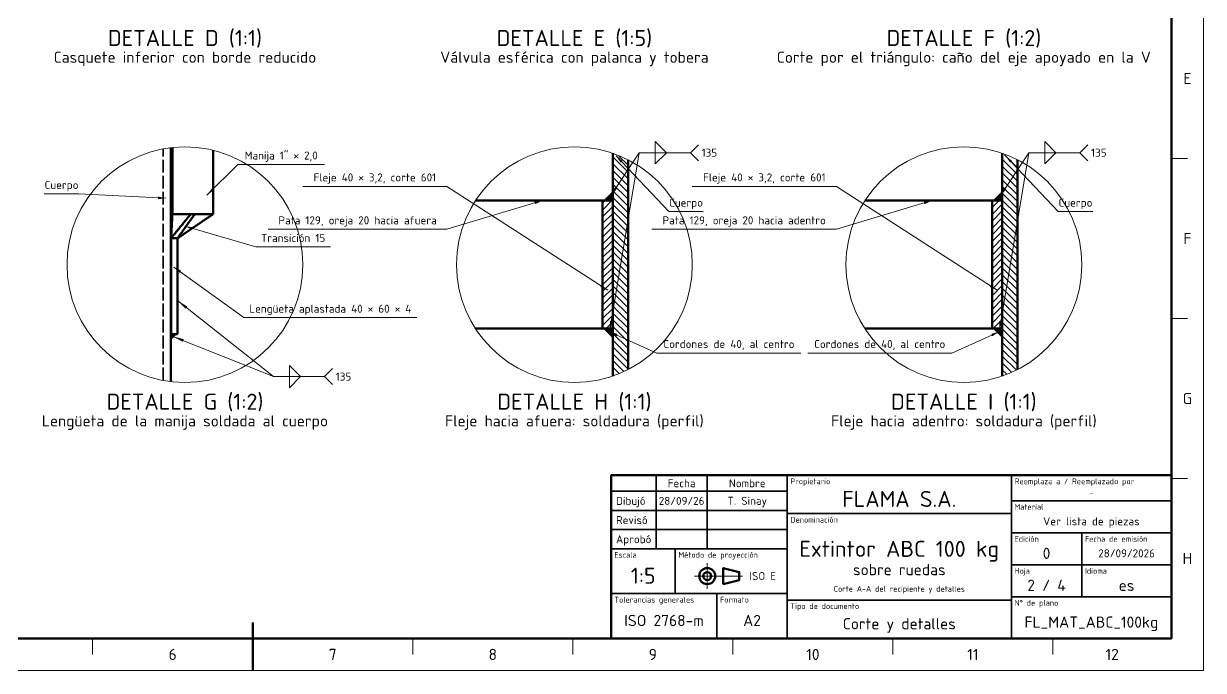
# Model space of a CAD drawing. Header units: millimetres. Extents: x 0 to 2382, y 0 to 420.
# Drawn here: x 879.4 to 1248, y 0 to 202.2 of the extents above; entities that cross this region are included whole.
import ezdxf
from ezdxf.enums import TextEntityAlignment as Align

# ---------------------------------------------------------------- set-up
doc = ezdxf.new("R2010")
doc.units = ezdxf.units.MM
doc.linetypes.add('IRAM-E-TRAZOS', pattern=[5, 4, -1])
doc.linetypes.add('IRAM-F-TRAZO-PUNTO', pattern=[20, 15, -2, 1, -2])
for name, color, linetype, lineweight in [('01-VISIBLE', 7, 'CONTINUOUS', 70), ('02-OCULTA', 4, 'IRAM-E-TRAZOS', 35), ('03-EJE', 1, 'IRAM-F-TRAZO-PUNTO', 18), ('05-RAYADO', 8, 'CONTINUOUS', 18), ('06-TEXTO', 7, 'CONTINUOUS', 25), ('07-RECUADRO', 7, 'CONTINUOUS', 70), ('08-FINA', 5, 'CONTINUOUS', 18), ('10-ROTULO', 7, 'CONTINUOUS', 35), ('11-TEXTO-ROTULO', 7, 'CONTINUOUS', 25), ('12-SOLDADURA', 6, 'CONTINUOUS', 18)]:
    doc.layers.add(name, color=color, linetype=linetype, lineweight=lineweight)
doc.styles.add('ISO3098', font='isocpeur.ttf')

msp = doc.modelspace()

# ---------------------------------------------------------------- hatches: boundary and pattern name
at = {"layer": '05-RAYADO'}
h = msp.add_hatch(dxfattribs=at)
h.set_pattern_fill('ANSI31', scale=0.472441, angle=90)
h.paths.add_polyline_path([(1068.25, 94.263), (1065.525, 92.974), (1063.5, 92.249), (1063.5, 161.417), (1065.525, 160.693), (1068.25, 159.404)])
h = msp.add_hatch(dxfattribs=at)
h.set_pattern_fill('ANSI31', scale=0.472441, angle=90)
h.paths.add_polyline_path([(1189.917, 94.263), (1187.192, 92.974), (1185.167, 92.249), (1185.167, 161.417), (1187.192, 160.693), (1189.917, 159.404)])
h = msp.add_hatch(color=7, dxfattribs=at)
h.dxf.hatch_style = 1
h.paths.add_polyline_path([(1063.5, 146.833), (1063.5, 149.833), (1060.5, 146.833)])
h = msp.add_hatch(color=7, dxfattribs=at)
h.dxf.hatch_style = 1
h.paths.add_polyline_path([(1185.167, 146.833), (1185.167, 149.833), (1182.167, 146.833)])
h = msp.add_hatch(dxfattribs=at)
h.set_pattern_fill('ANSI31', scale=0.472441)
h.paths.add_polyline_path([(1060.3, 106.833), (1060.3, 146.833), (1063.5, 146.833), (1063.5, 106.833)])
h = msp.add_hatch(dxfattribs=at)
h.set_pattern_fill('ANSI31', scale=0.472441)
h.paths.add_polyline_path([(1181.967, 106.833), (1181.967, 146.833), (1185.167, 146.833), (1185.167, 106.833)])
h = msp.add_hatch(color=7, dxfattribs=at)
h.dxf.hatch_style = 1
h.paths.add_polyline_path([(925.258, 105.083), (927.408, 105.083), (925.258, 103.083)])
h = msp.add_hatch(color=7, dxfattribs=at)
h.dxf.hatch_style = 1
h.paths.add_polyline_path([(1063.5, 106.833), (1063.5, 103.833), (1060.5, 106.833)])
h = msp.add_hatch(color=7, dxfattribs=at)
h.dxf.hatch_style = 1
h.paths.add_polyline_path([(1185.167, 106.833), (1185.167, 103.833), (1182.167, 106.833)])
at = {"layer": '08-FINA'}
h = msp.add_hatch(color=7, dxfattribs=at)
h.dxf.hatch_style = 1
h.paths.add_polyline_path([(1064.5, 160.833), (1065.926, 158.742), (1066.508, 159.291)])
h = msp.add_hatch(color=7, dxfattribs=at)
h.dxf.hatch_style = 1
h.paths.add_polyline_path([(1186.167, 160.833), (1187.593, 158.742), (1188.174, 159.291)])
h = msp.add_hatch(color=7, dxfattribs=at)
h.dxf.hatch_style = 1
h.paths.add_polyline_path([(923.908, 147.583), (921.431, 148.107), (921.392, 147.308)])
h = msp.add_hatch(color=7, dxfattribs=at)
h.dxf.hatch_style = 1
h.paths.add_polyline_path([(936.703, 148.583), (938.765, 150.053), (938.204, 150.623)])
h = msp.add_hatch(color=7, dxfattribs=at)
h.dxf.hatch_style = 1
h.paths.add_polyline_path([(1062.5, 147.833), (1064.796, 150.511), (1064.067, 150.994)])
h = msp.add_hatch(color=7, dxfattribs=at)
h.dxf.hatch_style = 1
h.paths.add_polyline_path([(1184.167, 147.833), (1186.463, 150.511), (1185.733, 150.994)])
h = msp.add_hatch(color=7, dxfattribs=at)
h.dxf.hatch_style = 1
h.paths.add_polyline_path([(1041.5, 146.833), (1038.99, 146.498), (1039.22, 145.732)])
h = msp.add_hatch(color=7, dxfattribs=at)
h.dxf.hatch_style = 1
h.paths.add_polyline_path([(1163.167, 146.833), (1160.657, 146.498), (1160.887, 145.732)])
h = msp.add_hatch(color=7, dxfattribs=at)
h.dxf.hatch_style = 1
h.paths.add_polyline_path([(929.833, 138.833), (932.12, 137.747), (932.345, 138.514)])
h = msp.add_hatch(color=7, dxfattribs=at)
h.dxf.hatch_style = 1
h.paths.add_polyline_path([(926.408, 126.083), (928.198, 124.293), (928.667, 124.94)])
h = msp.add_hatch(color=7, dxfattribs=at)
h.dxf.hatch_style = 1
h.paths.add_polyline_path([(1061.9, 118.833), (1060.017, 120.526), (1059.583, 119.854)])
h = msp.add_hatch(color=7, dxfattribs=at)
h.dxf.hatch_style = 1
h.paths.add_polyline_path([(1183.567, 118.833), (1181.684, 120.526), (1181.25, 119.854)])
h = msp.add_hatch(color=7, dxfattribs=at)
h.dxf.hatch_style = 1
h.paths.add_polyline_path([(927.558, 115.583), (930.027, 113.064), (930.571, 113.75)])
h = msp.add_hatch(color=7, dxfattribs=at)
h.dxf.hatch_style = 1
h.paths.add_polyline_path([(1062.5, 105.833), (1063.503, 109.215), (1062.639, 109.358)])
h = msp.add_hatch(color=7, dxfattribs=at)
h.dxf.hatch_style = 1
h.paths.add_polyline_path([(1184.167, 105.833), (1185.169, 109.215), (1184.306, 109.358)])
h = msp.add_hatch(color=7, dxfattribs=at)
h.dxf.hatch_style = 1
h.paths.add_polyline_path([(926.075, 104.417), (929.161, 102.709), (929.487, 103.521)])
h = msp.add_hatch(color=7, dxfattribs=at)
h.dxf.hatch_style = 1
h.paths.add_polyline_path([(1062.5, 105.833), (1064.618, 104.446), (1064.945, 105.176)])
h = msp.add_hatch(color=7, dxfattribs=at)
h.dxf.hatch_style = 1
h.paths.add_polyline_path([(1184.167, 105.833), (1181.722, 105.176), (1182.049, 104.446)])

# ---------------------------------------------------------------- linework, layer by layer
at = {"layer": '01-VISIBLE'}
for points in [[(925.408, 90.268), (925.408, 163.399)], [(925.908, 163.454), (925.908, 142.583)], [(938.608, 162.604), (938.608, 142.583)], [(1063.5, 92.012), (1063.5, 161.654)], [(1068.25, 94.031), (1068.25, 159.636)], [(1185.167, 92.012), (1185.167, 161.654)], [(1189.917, 94.031), (1189.917, 159.636)], [(1020.573, 146.833), (1060.3, 146.833)], [(1063.5, 146.833), (1060.3, 146.833)], [(1060.3, 146.833), (1060.3, 106.833)], [(1063.5, 146.833), (1063.5, 106.833)], [(1181.967, 146.833), (1142.239, 146.833)], [(1185.167, 146.833), (1181.967, 146.833)], [(1181.967, 146.833), (1181.967, 106.833)], [(1185.167, 146.833), (1185.167, 106.833)], [(931.626, 142.583), (931.531, 142.466), (931.435, 142.349), (931.34, 142.232), (931.244, 142.115), (931.149, 141.997), (931.053, 141.88), (930.957, 141.763), (930.862, 141.646), (930.766, 141.529), (930.671, 141.411), (930.575, 141.294), (930.479, 141.177), (930.384, 141.06), (930.288, 140.943), (930.193, 140.826), (930.097, 140.708), (930.001, 140.591), (929.906, 140.474), (929.81, 140.357), (929.715, 140.24), (929.619, 140.122), (929.523, 140.005), (929.428, 139.888), (929.332, 139.771), (929.237, 139.654), (929.141, 139.536), (929.045, 139.419), (928.95, 139.302), (928.854, 139.185), (928.759, 139.068), (928.663, 138.951), (928.567, 138.833), (928.472, 138.716), (928.376, 138.599), (928.281, 138.482), (928.185, 138.365), (928.089, 138.247), (927.994, 138.13), (927.898, 138.013), (927.803, 137.896), (927.707, 137.779), (927.611, 137.661), (927.516, 137.544), (927.42, 137.427), (927.325, 137.31), (927.229, 137.193), (927.133, 137.076), (927.038, 136.958), (926.942, 136.841), (926.847, 136.724), (926.751, 136.607), (926.655, 136.49), (926.56, 136.372), (926.464, 136.255), (926.369, 136.138), (926.273, 136.021), (926.178, 135.904), (926.082, 135.786), (925.986, 135.669), (925.891, 135.552), (925.795, 135.435), (925.7, 135.318), (925.604, 135.201), (925.508, 135.083)], [(925.908, 142.583), (925.9, 142.433), (925.892, 142.283), (925.884, 142.133), (925.876, 141.983), (925.868, 141.833), (925.86, 141.683), (925.852, 141.533), (925.844, 141.383), (925.836, 141.233), (925.828, 141.083), (925.82, 140.933), (925.812, 140.783), (925.804, 140.633), (925.796, 140.483), (925.788, 140.333), (925.78, 140.183), (925.772, 140.033), (925.764, 139.883), (925.756, 139.733), (925.748, 139.583), (925.74, 139.433), (925.732, 139.283), (925.724, 139.133), (925.716, 138.983), (925.708, 138.833), (925.7, 138.683), (925.692, 138.533), (925.684, 138.383), (925.676, 138.233), (925.668, 138.083), (925.66, 137.933), (925.652, 137.783), (925.644, 137.633), (925.636, 137.483), (925.628, 137.333), (925.62, 137.183), (925.612, 137.033), (925.604, 136.883), (925.596, 136.733), (925.588, 136.583), (925.58, 136.433), (925.572, 136.283), (925.564, 136.133), (925.556, 135.983), (925.548, 135.833), (925.54, 135.683), (925.532, 135.533), (925.524, 135.383), (925.516, 135.233), (925.508, 135.083)], [(931.626, 142.583), (931.476, 142.583), (931.326, 142.583), (931.175, 142.583), (931.025, 142.583), (930.874, 142.583), (930.724, 142.583), (930.573, 142.583), (930.423, 142.583), (930.272, 142.583), (930.122, 142.583), (929.971, 142.583), (929.821, 142.583), (929.67, 142.583), (929.52, 142.583), (929.369, 142.583), (929.219, 142.583), (929.068, 142.583), (928.918, 142.583), (928.767, 142.583), (928.617, 142.583), (928.466, 142.583), (928.316, 142.583), (928.165, 142.583), (928.015, 142.583), (927.865, 142.583), (927.714, 142.583), (927.564, 142.583), (927.413, 142.583), (927.263, 142.583), (927.112, 142.583), (926.962, 142.583), (926.811, 142.583), (926.661, 142.583), (926.51, 142.583), (926.36, 142.583), (926.209, 142.583), (926.059, 142.583), (925.908, 142.583)], [(938.608, 142.583), (938.484, 142.499), (938.359, 142.415), (938.234, 142.331), (938.109, 142.246), (937.985, 142.162), (937.86, 142.078), (937.735, 141.993), (937.611, 141.909), (937.486, 141.825), (937.361, 141.741), (937.236, 141.656), (937.112, 141.572), (936.987, 141.488), (936.862, 141.404), (936.738, 141.319), (936.613, 141.235), (936.488, 141.151), (936.363, 141.066), (936.239, 140.982), (936.114, 140.898), (935.989, 140.814), (935.865, 140.729), (935.74, 140.645), (935.615, 140.561), (935.49, 140.477), (935.366, 140.392), (935.241, 140.308), (935.116, 140.224), (934.991, 140.14), (934.867, 140.055), (934.742, 139.971), (934.617, 139.887), (934.493, 139.802), (934.368, 139.718), (934.243, 139.634), (934.118, 139.55), (933.994, 139.465), (933.869, 139.381), (933.744, 139.297), (933.62, 139.213), (933.495, 139.128), (933.37, 139.044), (933.245, 138.96), (933.121, 138.875), (932.996, 138.791), (932.871, 138.707), (932.747, 138.623), (932.622, 138.538), (932.497, 138.454), (932.372, 138.37), (932.248, 138.286), (932.123, 138.201), (931.998, 138.117), (931.874, 138.033), (931.749, 137.949), (931.624, 137.864), (931.499, 137.78), (931.375, 137.696), (931.25, 137.611), (931.125, 137.527), (931, 137.443), (930.876, 137.359), (930.751, 137.274), (930.626, 137.19), (930.502, 137.106), (930.377, 137.022), (930.252, 136.937), (930.127, 136.853), (930.003, 136.769), (929.878, 136.684), (929.753, 136.6), (929.629, 136.516), (929.504, 136.432), (929.379, 136.347), (929.254, 136.263), (929.13, 136.179), (929.005, 136.095), (928.88, 136.01), (928.756, 135.926), (928.631, 135.842), (928.506, 135.757), (928.381, 135.673), (928.257, 135.589), (928.132, 135.505), (928.007, 135.42), (927.882, 135.336), (927.758, 135.252), (927.633, 135.168), (927.508, 135.083)], [(932.89, 142.583), (932.802, 142.46), (932.714, 142.337), (932.626, 142.214), (932.537, 142.092), (932.449, 141.969), (932.361, 141.846), (932.273, 141.723), (932.184, 141.6), (932.096, 141.477), (932.008, 141.354), (931.92, 141.231), (931.831, 141.108), (931.743, 140.985), (931.655, 140.862), (931.567, 140.739), (931.479, 140.616), (931.39, 140.493), (931.302, 140.37), (931.214, 140.247), (931.126, 140.124), (931.037, 140.001), (930.949, 139.878), (930.861, 139.755), (930.773, 139.633), (930.685, 139.51), (930.596, 139.387), (930.508, 139.264), (930.42, 139.141), (930.332, 139.018), (930.243, 138.895), (930.155, 138.772), (930.067, 138.649), (929.979, 138.526), (929.89, 138.403), (929.802, 138.28), (929.714, 138.157), (929.626, 138.034), (929.538, 137.911), (929.449, 137.788), (929.361, 137.665), (929.273, 137.542), (929.185, 137.419), (929.096, 137.296), (929.008, 137.173), (928.92, 137.051), (928.832, 136.928), (928.744, 136.805), (928.655, 136.682), (928.567, 136.559), (928.479, 136.436), (928.391, 136.313), (928.302, 136.19), (928.214, 136.067), (928.126, 135.944), (928.038, 135.821), (927.949, 135.698), (927.861, 135.575), (927.773, 135.452), (927.685, 135.329), (927.597, 135.206), (927.508, 135.083)], [(931.626, 142.583), (931.784, 142.583), (931.942, 142.583), (932.1, 142.583), (932.258, 142.583), (932.416, 142.583), (932.574, 142.583), (932.732, 142.583), (932.89, 142.583)], [(932.89, 142.583), (933.041, 142.583), (933.191, 142.583), (933.342, 142.583), (933.492, 142.583), (933.643, 142.583), (933.793, 142.583), (933.944, 142.583), (934.094, 142.583), (934.244, 142.583), (934.395, 142.583), (934.545, 142.583), (934.696, 142.583), (934.846, 142.583), (934.997, 142.583), (935.147, 142.583), (935.298, 142.583), (935.448, 142.583), (935.599, 142.583), (935.749, 142.583), (935.9, 142.583), (936.05, 142.583), (936.201, 142.583), (936.351, 142.583), (936.502, 142.583), (936.652, 142.583), (936.803, 142.583), (936.953, 142.583), (937.104, 142.583), (937.254, 142.583), (937.405, 142.583), (937.555, 142.583), (937.705, 142.583), (937.856, 142.583), (938.006, 142.583), (938.157, 142.583), (938.307, 142.583), (938.458, 142.583), (938.608, 142.583)], [(925.508, 135.083), (927.508, 135.083)], [(925.508, 105.083), (925.508, 135.083)], [(927.508, 105.083), (927.508, 135.083)], [(925.508, 105.083), (927.508, 105.083)], [(1060.3, 106.833), (1020.573, 106.833)], [(1063.5, 106.833), (1060.3, 106.833)], [(1181.967, 106.833), (1142.239, 106.833)], [(1185.167, 106.833), (1181.967, 106.833)]]:
    msp.add_lwpolyline(points, dxfattribs=at)
msp.add_lwpolyline([(1098, 27), (1103, 28.25), (1103, 30.75), (1098, 32)], close=True, dxfattribs=at)
for radius in [2.5, 1.25]:
    msp.add_circle((1093, 29.5), radius, dxfattribs=at)
at = {"layer": '02-OCULTA'}
for points in [[(923.033, 90.636), (923.033, 163.031)], [(1063.5, 146.833), (1020.573, 146.833)], [(1060.3, 146.833), (1060.3, 106.833)], [(1063.5, 106.833), (1063.5, 146.833)], [(1185.167, 146.833), (1142.239, 146.833)], [(1181.967, 146.833), (1181.967, 106.833)], [(1185.167, 106.833), (1185.167, 146.833)], [(931.626, 142.583), (931.531, 142.466), (931.435, 142.349), (931.34, 142.232), (931.244, 142.115), (931.149, 141.997), (931.053, 141.88), (930.957, 141.763), (930.862, 141.646), (930.766, 141.529), (930.671, 141.411), (930.575, 141.294), (930.479, 141.177), (930.384, 141.06), (930.288, 140.943), (930.193, 140.826), (930.097, 140.708), (930.001, 140.591), (929.906, 140.474), (929.81, 140.357), (929.715, 140.24), (929.619, 140.122), (929.523, 140.005), (929.428, 139.888), (929.332, 139.771), (929.237, 139.654), (929.141, 139.536), (929.045, 139.419), (928.95, 139.302), (928.854, 139.185), (928.759, 139.068), (928.663, 138.951), (928.567, 138.833), (928.472, 138.716), (928.376, 138.599), (928.281, 138.482), (928.185, 138.365), (928.089, 138.247), (927.994, 138.13), (927.898, 138.013), (927.803, 137.896), (927.707, 137.779), (927.611, 137.661), (927.516, 137.544), (927.42, 137.427), (927.325, 137.31), (927.229, 137.193), (927.133, 137.076), (927.038, 136.958), (926.942, 136.841), (926.847, 136.724), (926.751, 136.607), (926.655, 136.49), (926.56, 136.372), (926.464, 136.255), (926.369, 136.138), (926.273, 136.021), (926.178, 135.904), (926.082, 135.786), (925.986, 135.669), (925.891, 135.552), (925.795, 135.435), (925.7, 135.318), (925.604, 135.201), (925.508, 135.083)], [(925.908, 142.583), (926.059, 142.583), (926.209, 142.583), (926.36, 142.583), (926.51, 142.583), (926.661, 142.583), (926.811, 142.583), (926.962, 142.583), (927.112, 142.583), (927.263, 142.583), (927.413, 142.583), (927.564, 142.583), (927.714, 142.583), (927.865, 142.583), (928.015, 142.583), (928.165, 142.583), (928.316, 142.583), (928.466, 142.583), (928.617, 142.583), (928.767, 142.583), (928.918, 142.583), (929.068, 142.583), (929.219, 142.583), (929.369, 142.583), (929.52, 142.583), (929.67, 142.583), (929.821, 142.583), (929.971, 142.583), (930.122, 142.583), (930.272, 142.583), (930.423, 142.583), (930.573, 142.583), (930.724, 142.583), (930.874, 142.583), (931.025, 142.583), (931.175, 142.583), (931.326, 142.583), (931.476, 142.583), (931.626, 142.583)], [(932.89, 142.583), (932.802, 142.46), (932.714, 142.337), (932.626, 142.214), (932.537, 142.092), (932.449, 141.969), (932.361, 141.846), (932.273, 141.723), (932.184, 141.6), (932.096, 141.477), (932.008, 141.354), (931.92, 141.231), (931.831, 141.108), (931.743, 140.985), (931.655, 140.862), (931.567, 140.739), (931.479, 140.616), (931.39, 140.493), (931.302, 140.37), (931.214, 140.247), (931.126, 140.124), (931.037, 140.001), (930.949, 139.878), (930.861, 139.755), (930.773, 139.633), (930.685, 139.51), (930.596, 139.387), (930.508, 139.264), (930.42, 139.141), (930.332, 139.018), (930.243, 138.895), (930.155, 138.772), (930.067, 138.649), (929.979, 138.526), (929.89, 138.403), (929.802, 138.28), (929.714, 138.157), (929.626, 138.034), (929.538, 137.911), (929.449, 137.788), (929.361, 137.665), (929.273, 137.542), (929.185, 137.419), (929.096, 137.296), (929.008, 137.173), (928.92, 137.051), (928.832, 136.928), (928.744, 136.805), (928.655, 136.682), (928.567, 136.559), (928.479, 136.436), (928.391, 136.313), (928.302, 136.19), (928.214, 136.067), (928.126, 135.944), (928.038, 135.821), (927.949, 135.698), (927.861, 135.575), (927.773, 135.452), (927.685, 135.329), (927.597, 135.206), (927.508, 135.083)], [(932.89, 142.583), (932.732, 142.583), (932.574, 142.583), (932.416, 142.583), (932.258, 142.583), (932.1, 142.583), (931.942, 142.583), (931.784, 142.583), (931.626, 142.583)], [(938.608, 142.583), (938.458, 142.583), (938.307, 142.583), (938.157, 142.583), (938.006, 142.583), (937.856, 142.583), (937.705, 142.583), (937.555, 142.583), (937.405, 142.583), (937.254, 142.583), (937.104, 142.583), (936.953, 142.583), (936.803, 142.583), (936.652, 142.583), (936.502, 142.583), (936.351, 142.583), (936.201, 142.583), (936.05, 142.583), (935.9, 142.583), (935.749, 142.583), (935.599, 142.583), (935.448, 142.583), (935.298, 142.583), (935.147, 142.583), (934.997, 142.583), (934.846, 142.583), (934.696, 142.583), (934.545, 142.583), (934.395, 142.583), (934.244, 142.583), (934.094, 142.583), (933.944, 142.583), (933.793, 142.583), (933.643, 142.583), (933.492, 142.583), (933.342, 142.583), (933.191, 142.583), (933.041, 142.583), (932.89, 142.583)], [(927.508, 135.083), (925.508, 135.083)], [(925.508, 105.083), (925.508, 135.083)], [(927.508, 105.083), (927.508, 135.083)], [(925.508, 105.083), (927.508, 105.083)], [(1020.573, 106.833), (1063.5, 106.833)], [(1142.239, 106.833), (1185.167, 106.833)]]:
    msp.add_lwpolyline(points, dxfattribs=at)
at = {"layer": '03-EJE'}
for p, q in [((1093, 25.5), (1093, 33.5)), ((1089, 29.5), (1104.5, 29.5))]:
    msp.add_line(p, q, dxfattribs=at)
at = {"layer": '07-RECUADRO'}
msp.add_line((951, 0), (951, 15), dxfattribs=at)
for points in [[(679, 10), (1238, 10), (1238, 410), (679, 410)], [(1063, 10), (1238, 10), (1238, 61), (1063, 61)]]:
    msp.add_lwpolyline(points, close=True, dxfattribs=at)
at = {"layer": '08-FINA'}
for p, q in [((1064.5, 160.833), (1080.967, 143.408)), ((1186.167, 160.833), (1202.633, 143.408)), ((1238, 160), (1243, 160)), ((936.703, 148.583), (946.408, 158.142)), ((946.408, 158.142), (973.408, 158.142)), ((1011.667, 151.3), (966.667, 151.3)), ((1061.9, 118.833), (1011.667, 151.3)), ((1133.333, 151.3), (1088.333, 151.3)), ((1183.567, 118.833), (1133.333, 151.3)), ((896.683, 148.933), (885.883, 148.933)), ((923.908, 147.583), (896.683, 148.933)), ((1041.5, 146.833), (1011.667, 137.883)), ((1163.167, 146.833), (1133.333, 137.883)), ((1080.967, 143.408), (1091.767, 143.408)), ((1202.633, 143.408), (1213.433, 143.408)), ((929.833, 138.833), (951.933, 132.358)), ((1011.667, 137.883), (955.867, 137.883)), ((1133.333, 137.883), (1075.733, 137.883)), ((951.933, 132.358), (975.333, 132.358)), ((926.408, 126.083), (948.25, 110.258)), ((948.25, 110.258), (1002.25, 110.258)), ((1238, 110), (1243, 110)), ((1062.5, 105.833), (1077.283, 99.208)), ((1184.167, 105.833), (1169.383, 99.208)), ((1077.283, 99.208), (1122.283, 99.208)), ((1169.383, 99.208), (1124.383, 99.208)), ((1238, 60), (1243, 60)), ((901, 10), (901, 5)), ((1001, 10), (1001, 5)), ((1051, 10), (1051, 5)), ((1101, 10), (1101, 5)), ((1151, 10), (1151, 5)), ((1201, 10), (1201, 5))]:
    msp.add_line(p, q, dxfattribs=at)
msp.add_lwpolyline([(654, 0), (1248, 0), (1248, 420), (654, 420)], close=True, dxfattribs=at)
for centre in [(929.833, 126.833), (1051.5, 126.833), (1173.167, 126.833)]:
    msp.add_circle(centre, 36.833, dxfattribs=at)
at = {"layer": '10-ROTULO'}
for points in [[(1063, 56), (1077, 56), (1077, 61), (1063, 61)], [(1077, 56), (1093, 56), (1093, 61), (1077, 61)], [(1093, 56), (1118, 56), (1118, 61), (1093, 61)], [(1118, 49), (1188, 49), (1188, 61), (1118, 61)], [(1188, 53), (1238, 53), (1238, 61), (1188, 61)], [(1063, 50), (1077, 50), (1077, 56), (1063, 56)], [(1077, 50), (1093, 50), (1093, 56), (1077, 56)], [(1093, 50), (1118, 50), (1118, 56), (1093, 56)], [(1188, 43), (1238, 43), (1238, 53), (1188, 53)], [(1063, 44), (1077, 44), (1077, 50), (1063, 50)], [(1077, 44), (1093, 44), (1093, 50), (1077, 50)], [(1093, 44), (1118, 44), (1118, 50), (1093, 50)], [(1118, 22), (1188, 22), (1188, 49), (1118, 49)], [(1063, 38), (1077, 38), (1077, 44), (1063, 44)], [(1077, 38), (1093, 38), (1093, 44), (1077, 44)], [(1093, 38), (1118, 38), (1118, 44), (1093, 44)], [(1188, 33), (1210, 33), (1210, 43), (1188, 43)], [(1210, 33), (1238, 33), (1238, 43), (1210, 43)], [(1063, 24), (1083, 24), (1083, 38), (1063, 38)], [(1083, 24), (1118, 24), (1118, 38), (1083, 38)], [(1188, 23), (1210, 23), (1210, 33), (1188, 33)], [(1210, 23), (1238, 23), (1238, 33), (1210, 33)], [(1063, 10), (1096, 10), (1096, 24), (1063, 24)], [(1096, 10), (1118, 10), (1118, 24), (1096, 24)], [(1188, 10), (1238, 10), (1238, 23), (1188, 23)], [(1118, 10), (1188, 10), (1188, 22), (1118, 22)]]:
    msp.add_lwpolyline(points, close=True, dxfattribs=at)
at = {"layer": '12-SOLDADURA'}
for p, q in [((1087.758, 161.825), (1090.258, 164.325)), ((1209.425, 161.825), (1211.925, 164.325)), ((1071.758, 161.825), (1062.5, 147.833)), ((1071.758, 161.825), (1062.5, 105.833)), ((1071.758, 161.825), (1087.758, 161.825)), ((1087.758, 161.825), (1090.258, 159.325)), ((1193.425, 161.825), (1184.167, 147.833)), ((1193.425, 161.825), (1184.167, 105.833)), ((1193.425, 161.825), (1209.425, 161.825)), ((1209.425, 161.825), (1211.925, 159.325)), ((957.458, 91.842), (927.558, 115.583)), ((957.458, 91.842), (926.075, 104.417)), ((973.458, 91.842), (975.958, 94.342)), ((957.458, 91.842), (973.458, 91.842)), ((973.458, 91.842), (975.958, 89.342))]:
    msp.add_line(p, q, dxfattribs=at)
for points in [[(1076.758, 161.825), (1076.758, 165.325), (1080.258, 161.825)], [(1198.425, 161.825), (1198.425, 165.325), (1201.925, 161.825)], [(1076.758, 161.825), (1076.758, 158.325), (1080.258, 161.825)], [(1198.425, 161.825), (1198.425, 158.325), (1201.925, 161.825)], [(962.458, 91.842), (962.458, 95.342), (965.958, 91.842)], [(962.458, 91.842), (962.458, 88.342), (965.958, 91.842)]]:
    msp.add_lwpolyline(points, close=True, dxfattribs=at)

# ---------------------------------------------------------------- texts
at = {"layer": '06-TEXTO', "style": 'ISO3098'}
for s, height, p in [('DETALLE D (1:1)', 5, (929.833, 197.667)), ('DETALLE E (1:5)', 5, (1051.5, 197.667)), ('DETALLE F (1:2)', 5, (1173.167, 197.667)), ('Casquete inferior con borde reducido', 3.5, (929.833, 191.667)), ('Válvula esférica con palanca y tobera', 3.5, (1051.5, 191.667)), ('Corte por el triángulo: caño del eje apoyado en la V', 3.5, (1173.167, 191.667)), ('E', 3.5, (1243, 185)), ('F', 3.5, (1243, 135)), ('DETALLE G (1:2)', 5, (929.833, 84)), ('DETALLE H (1:1)', 5, (1051.5, 84)), ('DETALLE I (1:1)', 5, (1173.167, 84)), ('G', 3.5, (1243, 85)), ('Lengüeta de la manija soldada al cuerpo', 3.5, (929.833, 78)), ('Fleje hacia afuera: soldadura (perfil)', 3.5, (1051.5, 78)), ('Fleje hacia adentro: soldadura (perfil)', 3.5, (1173.167, 78)), ('H', 3.5, (1243, 35)), ('6', 3.5, (926, 5)), ('7', 3.5, (976, 5)), ('8', 3.5, (1026, 5)), ('9', 3.5, (1076, 5)), ('10', 3.5, (1126, 5)), ('11', 3.5, (1176, 5)), ('12', 3.5, (1219.5, 5))]:
    msp.add_text(s, height=height, dxfattribs=at).set_placement(p, align=Align.MIDDLE_CENTER)
for s, p in [('Manija 1" × 2,0', (959.908, 158.942)), ('Fleje 40 × 3,2, corte 601', (989.167, 152.1)), ('Fleje 40 × 3,2, corte 601', (1110.833, 152.1)), ('Cuerpo', (891.283, 149.733)), ('Cuerpo', (1086.367, 144.208)), ('Cuerpo', (1208.033, 144.208)), ('Pata 129, oreja 20 hacia afuera', (983.767, 138.683)), ('Pata 129, oreja 20 hacia adentro', (1104.533, 138.683)), ('Transición 15', (963.633, 133.158)), ('Lengüeta aplastada 40 × 60 × 4', (975.25, 111.058)), ('Cordones de 40, al centro', (1099.783, 100.008)), ('Cordones de 40, al centro', (1146.883, 100.008))]:
    msp.add_text(s, height=2.5, dxfattribs=at).set_placement(p, align=Align.BOTTOM_CENTER)
at = {"layer": '11-TEXTO-ROTULO', "style": 'ISO3098'}
for s, height, p in [('Fecha', 2.5, (1085, 58.5)), ('Nombre', 2.5, (1105.5, 58.5)), ('FLAMA S.A.', 5, (1153, 53.6)), ('-', 1.8, (1213, 55.6)), ('28/09/26', 2.5, (1085, 53)), ('T. Sinay', 2.5, (1105.5, 53)), ('Ver lista de piezas', 2.5, (1213, 46.6)), ('Extintor ABC 100 kg', 5, (1153, 38)), ('0', 3.5, (1199, 36.6)), ('28/09/2026', 2.5, (1224, 36.6)), ('sobre ruedas', 3.5, (1153, 31.5)), ('1:5', 5, (1073, 29.6)), ('Corte A-A del recipiente y detalles', 1.8, (1153, 25.5)), ('2 / 4', 3.5, (1199, 26.6)), ('es', 3.5, (1224, 26.6)), ('ISO 2768-m', 3.5, (1079.5, 15.6)), ('A2', 3.5, (1107, 15.6)), ('Corte y detalles', 3.5, (1153, 14.6)), ('FL_MAT_ABC_100kg', 3.5, (1213, 15.1))]:
    msp.add_text(s, height=height, dxfattribs=at).set_placement(p, align=Align.MIDDLE_CENTER)
for s, p in [('Propietario', (1119, 60)), ('Reemplaza a / Reemplazado por', (1189, 60)), ('Material', (1189, 52)), ('Denominación', (1119, 48)), ('Edición', (1189, 42)), ('Fecha de emisión', (1211, 42)), ('Escala', (1064, 37)), ('Método de proyección', (1084, 37)), ('Hoja', (1189, 32)), ('Idioma', (1211, 32)), ('Tolerancias generales', (1064, 23)), ('Formato', (1097, 23)), ('Tipo de documento', (1119, 21)), ('N° de plano', (1189, 22))]:
    msp.add_text(s, height=1.8, dxfattribs=at).set_placement(p, align=Align.TOP_LEFT)
for s, p in [('Dibujó', (1064.5, 53)), ('Revisó', (1064.5, 47)), ('Aprobó', (1064.5, 41))]:
    msp.add_text(s, height=2.5, dxfattribs=at).set_placement(p, align=Align.MIDDLE_LEFT)
msp.add_text('ISO E', height=2.5, dxfattribs=at).set_placement((1114.5, 29.5), align=Align.MIDDLE_RIGHT)
at = {"layer": '12-SOLDADURA', "style": 'ISO3098'}
for p in [(1091.258, 161.825), (1212.925, 161.825), (976.958, 91.842)]:
    msp.add_text('135', height=2.5, dxfattribs=at).set_placement(p, align=Align.MIDDLE_LEFT)

doc.saveas('drawing.dxf')
